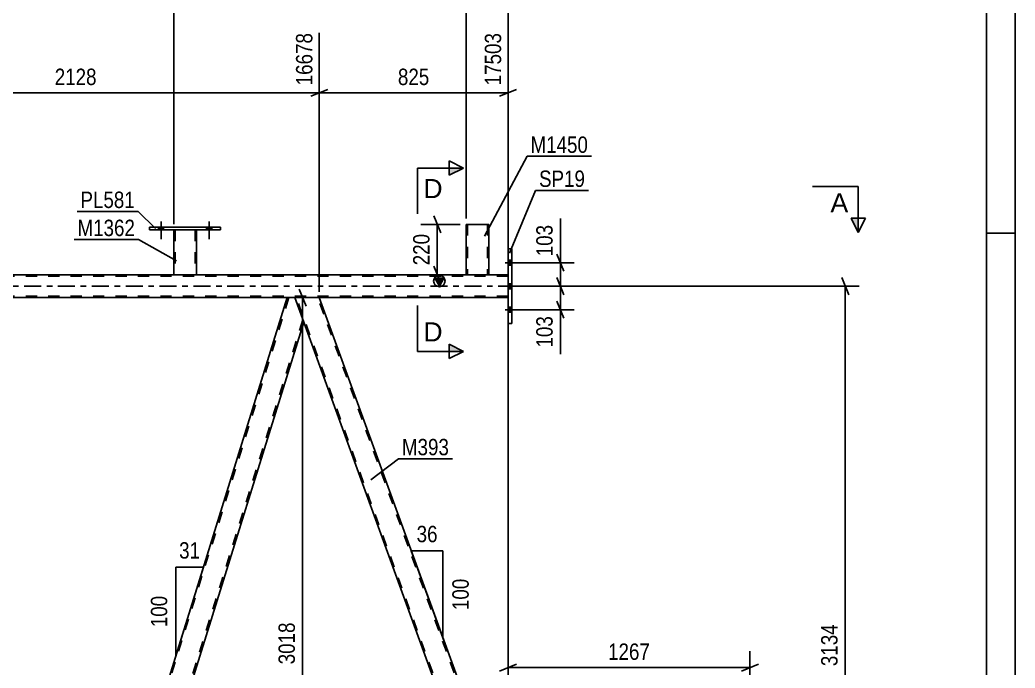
# Model space of a CAD drawing. Header units: millimetres. Extents: x 0 to 841, y 0 to 594.
# Drawn here: x 667.1 to 841, y 371.1 to 484.2 of the extents above; entities that cross this region are included whole.
import ezdxf

# ---------------------------------------------------------------- set-up
doc = ezdxf.new("R2010")
doc.units = ezdxf.units.MM
doc.linetypes.add('DXK_LINE_DOT2', pattern=[3.9198, 1.9599, -1.9599])
doc.linetypes.add('DXK_LINE_DOT3', pattern=[5.9187, 2.979, -0.9799, 0.9799, -0.9799])
doc.styles.add('Arial', font='ARIAL.TTF', dxfattribs={"height": 0.2})
doc.styles.add('Arial Narrow', font='ARIALN.TTF', dxfattribs={"height": 0.2})

# ---------------------------------------------------------------- blocks, each defined once
blk = doc.blocks.new('Unknown-103655156-1133')
at = {"color": 5, "linetype": 'Continuous'}
for p, q in [((841, 0), (841, 594)), ((836, 5), (836, 589)), ((841, 447), (836, 447))]:
    blk.add_line(p, q, dxfattribs=at)
blk = doc.blocks.new('Bolt-103655156-3854 - 3756')
at = {"linetype": 'Continuous'}
for points in [[(691.31, 447.6), (692.19, 447.6), (692.19, 448.08), (691.31, 448.08)], [(699.71, 447.6), (700.59, 447.6), (700.59, 448.08), (699.71, 448.08)]]:
    blk.add_hatch(color=1, dxfattribs=at).paths.add_polyline_path(points)
at = {"color": 1, "linetype": 'Continuous'}
for p, q in [((691.75, 449.08), (691.75, 445.96)), ((700.15, 449.08), (700.15, 445.96)), ((691.31, 448.08), (691.31, 447.6)), ((692.19, 448.08), (692.19, 447.6)), ((699.71, 448.08), (699.71, 447.6)), ((700.59, 448.08), (700.59, 447.6))]:
    blk.add_line(p, q, dxfattribs=at)
blk = doc.blocks.new('Part-103655156-3873 - 3756')
at = {"color": 2, "linetype": 'Continuous'}
for p, q in [((745.04, 448.56), (745.04, 439.76)), ((748.56, 448.56), (745.04, 448.56)), ((748.56, 448.56), (749.04, 448.56)), ((749.04, 448.56), (749.04, 439.76)), ((745.04, 439.76), (749, 439.76)), ((749.04, 439.76), (749, 439.76))]:
    blk.add_line(p, q, dxfattribs=at)
at = {"color": 7, "linetype": 'DXK_LINE_DOT2'}
for p, q in [((745.28, 448.56), (745.28, 439.76)), ((748.65, 448.56), (748.72, 448.56)), ((748.72, 448.56), (748.74, 448.56)), ((748.74, 448.56), (748.78, 448.56)), ((748.78, 448.56), (748.8, 448.56)), ((748.8, 448.56), (748.8, 439.76)), ((748.72, 439.76), (748.74, 439.76)), ((748.74, 439.76), (748.78, 439.76)), ((748.78, 439.76), (748.8, 439.76))]:
    blk.add_line(p, q, dxfattribs=at)
blk = doc.blocks.new('Bolt-103655156-3855 - 3756')
at = {"linetype": 'Continuous'}
for points in [[(691.31, 447.6), (692.19, 447.6), (692.19, 448.08), (691.31, 448.08)], [(699.71, 447.6), (700.59, 447.6), (700.59, 448.08), (699.71, 448.08)]]:
    blk.add_hatch(color=1, dxfattribs=at).paths.add_polyline_path(points)
at = {"color": 1, "linetype": 'Continuous'}
for p, q in [((691.75, 449.08), (691.75, 445.96)), ((700.15, 449.08), (700.15, 445.96)), ((691.31, 448.08), (691.31, 447.6)), ((692.19, 448.08), (692.19, 447.6)), ((699.71, 448.08), (699.71, 447.6)), ((700.59, 448.08), (700.59, 447.6))]:
    blk.add_line(p, q, dxfattribs=at)
blk = doc.blocks.new('Part-103655156-4103 - 3756')
at = {"color": 2, "linetype": 'Continuous'}
for p, q in [((634.25, 435.75), (629.99, 435.75)), ((676.62, 319.35), (634.25, 435.75)), ((672.36, 319.35), (631.54, 431.5))]:
    blk.add_line(p, q, dxfattribs=at)
at = {"color": 7, "linetype": 'DXK_LINE_DOT2'}
for p, q in [((629.99, 435.75), (631.54, 431.5)), ((674.19, 315.04), (630.25, 435.75)), ((677.93, 315.04), (634, 435.75)), ((673.93, 315.04), (672.36, 319.35)), ((678.19, 315.04), (676.62, 319.35)), ((678.19, 315.04), (673.93, 315.04))]:
    blk.add_line(p, q, dxfattribs=at)
blk = doc.blocks.new('Bolt-103655156-3945 - 3756')
at = {"linetype": 'Continuous'}
for points in [[(753.02, 441.42), (753.02, 442.3), (752.38, 442.3), (752.38, 441.42)], [(753.02, 441.42), (753.02, 442.3), (752.38, 442.3), (752.38, 441.42)], [(753.02, 441.42), (753.02, 442.3), (752.38, 442.3), (752.38, 441.42)], [(753.02, 437.32), (753.02, 438.2), (752.38, 438.2), (752.38, 437.32)], [(753.02, 437.32), (753.02, 438.2), (752.38, 438.2), (752.38, 437.32)], [(753.02, 433.22), (753.02, 434.1), (752.38, 434.1), (752.38, 433.22)], [(753.02, 433.22), (753.02, 434.1), (752.38, 434.1), (752.38, 433.22)], [(753.02, 433.22), (753.02, 434.1), (752.38, 434.1), (752.38, 433.22)]]:
    blk.add_hatch(color=1, dxfattribs=at).paths.add_polyline_path(points)
at = {"color": 1, "linetype": 'Continuous'}
for p, q in [((751.86, 441.86), (755.18, 441.86)), ((751.86, 441.86), (755.18, 441.86)), ((751.86, 441.86), (755.18, 441.86)), ((752.38, 442.3), (753.02, 442.3)), ((752.38, 442.3), (753.02, 442.3)), ((752.38, 442.3), (753.02, 442.3)), ((752.38, 441.42), (753.02, 441.42)), ((752.38, 441.42), (753.02, 441.42)), ((752.38, 441.42), (753.02, 441.42)), ((751.86, 437.76), (755.18, 437.76)), ((751.86, 437.76), (755.18, 437.76)), ((752.38, 438.2), (753.02, 438.2)), ((752.38, 438.2), (753.02, 438.2)), ((752.38, 437.32), (753.02, 437.32)), ((752.38, 437.32), (753.02, 437.32)), ((751.86, 433.66), (755.18, 433.66)), ((751.86, 433.66), (755.18, 433.66)), ((751.86, 433.66), (755.18, 433.66)), ((752.38, 434.1), (753.02, 434.1)), ((752.38, 434.1), (753.02, 434.1)), ((752.38, 434.1), (753.02, 434.1)), ((752.38, 433.22), (753.02, 433.22)), ((752.38, 433.22), (753.02, 433.22)), ((752.38, 433.22), (753.02, 433.22))]:
    blk.add_line(p, q, dxfattribs=at)
blk = doc.blocks.new('Part-103655156-3996 - 3756')
at = {"linetype": 'Continuous'}
blk.add_hatch(color=2, dxfattribs=at).paths.add_polyline_path([(740.38, 437.76), (739.58, 439.16), (741.18, 439.16)])
at = {"color": 2, "linetype": 'Continuous'}
for p, q in [((52.26, 439.76), (752.38, 439.76)), ((740.38, 437.76), (739.58, 439.16)), ((739.58, 439.16), (741.18, 439.16)), ((741.18, 439.16), (740.38, 437.76)), ((713.81, 435.76), (630.51, 435.76)), ((752.38, 435.76), (719.39, 435.76))]:
    blk.add_line(p, q, dxfattribs=at)
at = {"color": 7, "linetype": 'DXK_LINE_DOT2'}
for p, q in [((752.38, 439.52), (52.26, 439.52)), ((752.38, 439.76), (752.38, 435.76)), ((752.38, 436), (52.26, 436)), ((719.39, 435.76), (713.81, 435.76))]:
    blk.add_line(p, q, dxfattribs=at)
at = {"color": 7, "linetype": 'DXK_LINE_DOT3'}
blk.add_line((52.26, 437.76), (752.38, 437.76), dxfattribs=at)
at = {"color": 2, "linetype": 'Continuous'}
blk.add_circle((740.38, 438.66), 1, dxfattribs=at)
blk = doc.blocks.new('Part-103655156-4032 - 3756')
at = {"color": 2, "linetype": 'Continuous'}
for p, q in [((693.95, 447.6), (693.95, 439.76)), ((697.95, 447.6), (697.95, 439.76)), ((693.95, 439.76), (697.95, 439.76))]:
    blk.add_line(p, q, dxfattribs=at)
at = {"color": 7, "linetype": 'DXK_LINE_DOT2'}
for p, q in [((693.95, 447.6), (697.95, 447.6)), ((693.95, 447.6), (693.95, 447.6)), ((693.95, 447.6), (693.95, 447.6)), ((694.19, 447.6), (694.19, 439.76)), ((697.71, 447.6), (697.71, 439.76)), ((697.95, 447.6), (697.95, 447.6)), ((697.95, 447.6), (697.95, 447.6)), ((697.7, 439.76), (697.66, 439.76)), ((697.66, 439.76), (697.7, 439.76)), ((697.71, 439.76), (697.7, 439.76)), ((697.7, 439.76), (697.71, 439.76))]:
    blk.add_line(p, q, dxfattribs=at)
blk = doc.blocks.new('Part-103655156-4037 - 3756')
at = {"color": 2, "linetype": 'Continuous'}
for p, q in [((689.75, 448.08), (689.75, 447.6)), ((702.15, 448.08), (689.75, 448.08)), ((689.75, 447.6), (702.15, 447.6)), ((702.15, 447.6), (702.15, 448.08))]:
    blk.add_line(p, q, dxfattribs=at)
blk = doc.blocks.new('Part-103655156-4068 - 3756')
at = {"color": 2, "linetype": 'Continuous'}
for p, q in [((753.02, 444.26), (752.38, 444.26)), ((752.38, 431.26), (752.38, 444.26)), ((753.02, 444.26), (753.02, 431.26)), ((753.02, 431.26), (752.38, 431.26))]:
    blk.add_line(p, q, dxfattribs=at)
blk = doc.blocks.new('Part-103655156-4088 - 3756')
at = {"color": 2, "linetype": 'Continuous'}
for p, q in [((719.39, 435.76), (715.13, 435.76)), ((763.32, 315.03), (719.39, 435.76)), ((759.07, 315.03), (716.68, 431.5))]:
    blk.add_line(p, q, dxfattribs=at)
at = {"color": 7, "linetype": 'DXK_LINE_DOT2'}
for p, q in [((715.13, 435.76), (716.68, 431.5)), ((759.32, 315.03), (715.38, 435.76)), ((763.07, 315.03), (719.13, 435.76)), ((763.32, 315.03), (759.07, 315.03))]:
    blk.add_line(p, q, dxfattribs=at)
blk = doc.blocks.new('Part-103655156-4098 - 3756')
at = {"color": 7, "linetype": 'DXK_LINE_DOT2'}
for p, q in [((714.06, 435.76), (677.24, 317.63)), ((716.54, 431.88), (680.12, 315.04)), ((677.53, 319.35), (677.11, 318.01)), ((681.72, 319.35), (680.37, 315.04)), ((678.19, 315.04), (677.11, 318.01)), ((680.37, 315.04), (678.19, 315.04))]:
    blk.add_line(p, q, dxfattribs=at)
at = {"color": 2, "linetype": 'Continuous'}
for p, q in [((713.81, 435.76), (677.53, 319.35)), ((715.13, 435.76), (713.81, 435.76)), ((716.68, 431.5), (715.13, 435.76)), ((716.68, 431.5), (681.72, 319.35))]:
    blk.add_line(p, q, dxfattribs=at)
blk = doc.blocks.new('StraightDimension-103655156-9457 - 3756')
at = {"color": 7, "linetype": 'Continuous'}
for p, q in [((693.95, 448.6), (693.95, 501.06)), ((745.04, 449.56), (745.04, 501.06)), ((695.45, 491.22), (692.45, 490.02)), ((693.95, 490.62), (745.04, 490.62)), ((743.54, 490.02), (746.54, 491.22))]:
    blk.add_line(p, q, dxfattribs=at)
at = {"color": 0, "linetype": 'Continuous'}
blk.add_wipeout([(744.44, 501.66), (740.24, 501.66), (740.24, 491.32), (744.44, 491.32)], dxfattribs=at)
at = {"color": 0}
blk.add_wipeout([(723.75, 491.37), (723.75, 495.57), (715.24, 495.57), (715.24, 491.37)], dxfattribs=at)
at = {"color": 3, "linetype": 'Continuous', "style": 'Arial Narrow'}
blk.add_text('17319', height=2.863, rotation=90.0002, dxfattribs=at).set_placement((743.84, 491.92))
at = {"color": 3, "style": 'Arial Narrow'}
blk.add_text('1277', height=2.863, dxfattribs=at).set_placement((715.84, 491.97))
blk = doc.blocks.new('AngleDimension-103655156-12665 - 3756')
at = {"color": 7, "linetype": 'Continuous'}
for p, q in [((694.32, 388.7), (699.14, 388.7)), ((694.32, 373.23), (699.14, 388.7)), ((694.32, 373.23), (694.32, 388.7)), ((694.59, 374.1), (694.32, 373.23))]:
    blk.add_line(p, q, dxfattribs=at)
at = {"color": 0}
for points in [[(699.16, 389.6), (699.16, 393.8), (694.3, 393.8), (694.3, 389.6)], [(693.42, 384.3), (689.22, 384.3), (689.22, 377.62), (693.42, 377.62)]]:
    blk.add_wipeout(points, dxfattribs=at)
at = {"color": 3, "style": 'Arial Narrow'}
blk.add_text('31', height=2.863, dxfattribs=at).set_placement((694.9, 390.2))
blk.add_text('100', height=2.863, rotation=90.0002, dxfattribs=at).set_placement((692.82, 378.22))
blk = doc.blocks.new('StraightDimension-103655156-12549 - 3756')
at = {"color": 7, "linetype": 'Continuous'}
for p, q in [((717.08, 434.26), (715.88, 437.26)), ((747.31, 435.76), (713.63, 435.76)), ((716.48, 315.03), (716.48, 435.76)), ((749.05, 315.03), (713.63, 315.03)), ((715.88, 316.53), (717.08, 313.53))]:
    blk.add_line(p, q, dxfattribs=at)
at = {"color": 0}
blk.add_wipeout([(715.73, 379.65), (711.53, 379.65), (711.53, 371.14), (715.73, 371.14)], dxfattribs=at)
at = {"color": 3, "style": 'Arial Narrow'}
blk.add_text('3018', height=2.863, rotation=90.0002, dxfattribs=at).set_placement((715.13, 371.74))
blk = doc.blocks.new('StraightDimension-103655156-5184 - 3756')
at = {"color": 7, "linetype": 'Continuous'}
for p, q in [((760.93, 439.26), (762.13, 436.26)), ((754.02, 437.76), (763.93, 437.76)), ((761.53, 433.66), (761.53, 437.76)), ((762.13, 432.16), (760.93, 435.16)), ((754.02, 433.66), (763.93, 433.66))]:
    blk.add_line(p, q, dxfattribs=at)
at = {"color": 0}
blk.add_wipeout([(760.78, 433.13), (756.58, 433.13), (756.58, 426.45), (760.78, 426.45)], dxfattribs=at)
at = {"color": 7, "linetype": 'Continuous'}
blk.add_line((761.53, 433.66), (761.53, 425.92), dxfattribs=at)
blk.add_line((761.53, 433.66), (761.53, 425.92), dxfattribs=at)
at = {"color": 3, "style": 'Arial Narrow'}
blk.add_text('103', height=2.863, rotation=90.0002, dxfattribs=at).set_placement((760.18, 427.05))
blk = doc.blocks.new('StraightDimension-103655156-5192 - 3756')
at = {"color": 7, "linetype": 'Continuous'}
for p, q in [((754.02, 441.86), (763.93, 441.86)), ((760.93, 443.36), (762.13, 440.36)), ((761.53, 437.76), (761.53, 441.86)), ((762.13, 436.26), (760.93, 439.26)), ((754.02, 437.76), (763.93, 437.76))]:
    blk.add_line(p, q, dxfattribs=at)
at = {"color": 0}
blk.add_wipeout([(760.78, 449.06), (756.58, 449.06), (756.58, 442.38), (760.78, 442.38)], dxfattribs=at)
at = {"color": 7, "linetype": 'Continuous'}
blk.add_line((761.53, 441.86), (761.53, 449.59), dxfattribs=at)
blk.add_line((761.53, 441.86), (761.53, 449.59), dxfattribs=at)
at = {"color": 3, "style": 'Arial Narrow'}
blk.add_text('103', height=2.863, rotation=90.0002, dxfattribs=at).set_placement((760.18, 442.98))
blk = doc.blocks.new('StraightDimension-103655156-9458 - 3756')
at = {"color": 7, "linetype": 'Continuous'}
for p, q in [((642.87, 448.6), (642.87, 501.06)), ((693.95, 448.6), (693.95, 501.06)), ((644.37, 491.22), (641.37, 490.02)), ((642.87, 490.62), (693.95, 490.62)), ((692.45, 490.02), (695.45, 491.22))]:
    blk.add_line(p, q, dxfattribs=at)
at = {"color": 0, "linetype": 'Continuous'}
blk.add_wipeout([(693.35, 501.66), (689.15, 501.66), (689.15, 491.32), (693.35, 491.32)], dxfattribs=at)
at = {"color": 0}
blk.add_wipeout([(672.67, 491.37), (672.67, 495.57), (664.16, 495.57), (664.16, 491.37)], dxfattribs=at)
at = {"color": 3, "linetype": 'Continuous', "style": 'Arial Narrow'}
blk.add_text('16042', height=2.863, rotation=90.0002, dxfattribs=at).set_placement((692.75, 491.92))
at = {"color": 3, "style": 'Arial Narrow'}
blk.add_text('1277', height=2.863, dxfattribs=at).set_placement((664.76, 491.97))
blk = doc.blocks.new('AngleDimension-103655156-5310 - 3756')
at = {"color": 7, "linetype": 'Continuous'}
for p, q in [((741.01, 391.56), (735.47, 391.56)), ((741.01, 376.34), (735.47, 391.56)), ((741.01, 376.34), (741.01, 391.56)), ((741.41, 375.24), (741.01, 376.34))]:
    blk.add_line(p, q, dxfattribs=at)
at = {"color": 0}
for points in [[(740.67, 392.46), (740.67, 396.66), (735.81, 396.66), (735.81, 392.46)], [(746.11, 387.29), (741.91, 387.29), (741.91, 380.61), (746.11, 380.61)]]:
    blk.add_wipeout(points, dxfattribs=at)
at = {"color": 3, "style": 'Arial Narrow'}
blk.add_text('36', height=2.863, dxfattribs=at).set_placement((736.41, 393.06))
blk.add_text('100', height=2.863, rotation=90.0002, dxfattribs=at).set_placement((745.51, 381.21))
blk = doc.blocks.new('StraightDimension-103655156-9066 - 3756')
at = {"color": 7, "linetype": 'Continuous'}
for p, q in [((719.39, 436.76), (719.39, 481.97)), ((752.38, 440.76), (752.38, 481.97)), ((720.89, 472.13), (717.89, 470.93)), ((719.39, 471.53), (752.38, 471.53)), ((750.88, 470.93), (753.88, 472.13))]:
    blk.add_line(p, q, dxfattribs=at)
at = {"color": 0, "linetype": 'Continuous'}
blk.add_wipeout([(751.78, 482.57), (747.58, 482.57), (747.58, 472.23), (751.78, 472.23)], dxfattribs=at)
at = {"color": 0}
blk.add_wipeout([(739.23, 472.28), (739.23, 476.48), (732.54, 476.48), (732.54, 472.28)], dxfattribs=at)
at = {"color": 3, "linetype": 'Continuous', "style": 'Arial Narrow'}
blk.add_text('17503', height=2.863, rotation=90.0002, dxfattribs=at).set_placement((751.18, 472.83))
at = {"color": 3, "style": 'Arial Narrow'}
blk.add_text('825', height=2.863, dxfattribs=at).set_placement((733.14, 472.88))
blk = doc.blocks.new('StraightDimension-103655156-9067 - 3756')
at = {"color": 7, "linetype": 'Continuous'}
for p, q in [((634.25, 436.75), (634.25, 486.47)), ((719.39, 436.76), (719.39, 481.97)), ((635.75, 472.13), (632.75, 470.93)), ((634.25, 471.53), (719.39, 471.53)), ((717.89, 470.93), (720.89, 472.13))]:
    blk.add_line(p, q, dxfattribs=at)
at = {"color": 0, "linetype": 'Continuous'}
blk.add_wipeout([(718.79, 482.57), (714.59, 482.57), (714.59, 472.23), (718.79, 472.23)], dxfattribs=at)
at = {"color": 0}
blk.add_wipeout([(681.07, 472.28), (681.07, 476.48), (672.56, 476.48), (672.56, 472.28)], dxfattribs=at)
at = {"color": 3, "linetype": 'Continuous', "style": 'Arial Narrow'}
blk.add_text('16678', height=2.863, rotation=90.0002, dxfattribs=at).set_placement((718.19, 472.83))
at = {"color": 3, "style": 'Arial Narrow'}
blk.add_text('2128', height=2.863, dxfattribs=at).set_placement((673.16, 472.88))
blk = doc.blocks.new('StraightDimension-103655156-9456 - 3756')
at = {"color": 7, "linetype": 'Continuous'}
for p, q in [((752.38, 440.76), (752.38, 505.56)), ((745.04, 449.56), (745.04, 501.06)), ((743.54, 490.02), (746.54, 491.22)), ((745.04, 490.62), (752.38, 490.62)), ((753.88, 491.22), (750.88, 490.02))]:
    blk.add_line(p, q, dxfattribs=at)
at = {"color": 0}
blk.add_wipeout([(752.05, 491.37), (752.05, 495.57), (745.37, 495.57), (745.37, 491.37)], dxfattribs=at)
at = {"color": 3, "style": 'Arial Narrow'}
blk.add_text('184', height=2.863, dxfattribs=at).set_placement((745.97, 491.97))
at = {"color": 0, "linetype": 'Continuous'}
blk.add_wipeout([(751.78, 506.16), (747.58, 506.16), (747.58, 495.82), (751.78, 495.82)], dxfattribs=at)
at = {"color": 3, "linetype": 'Continuous', "style": 'Arial Narrow'}
blk.add_text('17503', height=2.863, rotation=90.0002, dxfattribs=at).set_placement((751.18, 496.42))
blk = doc.blocks.new('StraightDimension-103655156-12522 - 3756')
at = {"color": 7, "linetype": 'Continuous'}
for p, q in [((811.92, 436.26), (810.72, 439.26)), ((753.38, 437.76), (813.72, 437.76)), ((811.32, 312.39), (811.32, 437.76)), ((810.72, 313.89), (811.92, 310.89)), ((795.66, 312.39), (813.72, 312.39))]:
    blk.add_line(p, q, dxfattribs=at)
at = {"color": 0}
blk.add_wipeout([(810.57, 379.33), (806.37, 379.33), (806.37, 370.82), (810.57, 370.82)], dxfattribs=at)
at = {"color": 3, "style": 'Arial Narrow'}
blk.add_text('3134', height=2.863, rotation=90.0002, dxfattribs=at).set_placement((809.97, 371.42))
blk = doc.blocks.new('StraightDimension-103655156-12571 - 3756')
at = {"color": 7, "linetype": 'Continuous'}
for p, q in [((752.38, 434.76), (752.38, 368.77)), ((794.66, 316.03), (794.66, 374.02)), ((753.88, 371.77), (750.88, 370.57)), ((752.38, 371.17), (794.66, 371.17)), ((793.16, 370.57), (796.16, 371.77))]:
    blk.add_line(p, q, dxfattribs=at)
at = {"color": 0}
blk.add_wipeout([(777.78, 371.92), (777.78, 376.12), (769.27, 376.12), (769.27, 371.92)], dxfattribs=at)
at = {"color": 3, "style": 'Arial Narrow'}
blk.add_text('1267', height=2.863, dxfattribs=at).set_placement((769.87, 372.52))
blk = doc.blocks.new('StraightDimension-103655156-15593 - 3756')
at = {"color": 7, "linetype": 'Continuous'}
for p, q in [((739.41, 450.06), (740.61, 447.06)), ((744.04, 448.56), (737.16, 448.56)), ((740.01, 439.76), (740.01, 448.56)), ((740.61, 438.26), (739.41, 441.26)), ((744.04, 439.76), (737.16, 439.76))]:
    blk.add_line(p, q, dxfattribs=at)
at = {"color": 0}
blk.add_wipeout([(739.26, 447.5), (735.06, 447.5), (735.06, 440.81), (739.26, 440.81)], dxfattribs=at)
at = {"color": 3, "style": 'Arial Narrow'}
blk.add_text('220', height=2.863, rotation=90.0002, dxfattribs=at).set_placement((738.66, 441.41))
blk = doc.blocks.new('Mark-103655156-3869 - 3756')
at = {"color": 0}
blk.add_wipeout([(766.36, 461.04), (766.36, 464.04), (756.31, 464.04), (756.31, 461.04)], dxfattribs=at)
blk.add_wipeout([(766.36, 461.04), (766.36, 464.04), (756.31, 464.04), (756.31, 461.04)], dxfattribs=at)
at = {"color": 30, "linetype": 'Continuous'}
for p, q in [((748.29, 446.52), (755.71, 460.44)), ((755.71, 460.44), (766.96, 460.44))]:
    blk.add_line(p, q, dxfattribs=at)
at = {"color": 3, "style": 'Arial Narrow'}
blk.add_text('M1450', height=2.863, dxfattribs=at).set_placement((756.31, 461.04))
blk = doc.blocks.new('SectionMark-103655156-5358 - 3756')
at = {"linetype": 'Continuous'}
for points in [[(742.08, 457.13), (742.08, 458.38), (744.58, 458.38)], [(742.08, 426.36), (742.08, 427.61), (744.58, 426.36)]]:
    blk.add_hatch(color=6, dxfattribs=at).paths.add_polyline_path(points)
at = {"color": 6, "linetype": 'Continuous'}
for p, q in [((742.08, 457.13), (742.08, 459.63)), ((742.08, 459.63), (744.58, 458.38)), ((736.58, 458.38), (736.58, 450.38)), ((736.58, 458.38), (744.58, 458.38)), ((744.58, 458.38), (742.08, 457.13)), ((736.58, 426.36), (736.58, 434.36)), ((736.58, 426.36), (744.58, 426.36)), ((744.58, 426.36), (742.08, 427.61)), ((742.08, 427.61), (742.08, 425.11)), ((744.58, 426.36), (742.08, 425.11))]:
    blk.add_line(p, q, dxfattribs=at)
at = {"color": 0, "linetype": 'Continuous'}
for points in [[(740.95, 453.13), (740.95, 456.63), (737.58, 456.63), (737.58, 453.13)], [(740.95, 428.11), (740.95, 431.61), (737.58, 431.61), (737.58, 428.11)]]:
    blk.add_wipeout(points, dxfattribs=at)
at = {"color": 3, "linetype": 'Continuous', "style": 'Arial'}
for p in [(737.58, 453.13), (737.58, 428.11)]:
    blk.add_text('D', height=3.34, dxfattribs=at).set_placement(p)
blk = doc.blocks.new('Mark-103655156-4028 - 3756')
at = {"color": 0}
blk.add_wipeout([(687.19, 446.51), (687.19, 449.51), (677.14, 449.51), (677.14, 446.51)], dxfattribs=at)
blk.add_wipeout([(687.19, 446.51), (687.19, 449.51), (677.14, 449.51), (677.14, 446.51)], dxfattribs=at)
at = {"color": 30, "linetype": 'Continuous'}
for p in [(676.54, 445.91), (694.43, 442.21)]:
    blk.add_line(p, (687.79, 445.91), dxfattribs=at)
at = {"color": 3, "style": 'Arial Narrow'}
blk.add_text('M1362', height=2.863, dxfattribs=at).set_placement((677.14, 446.51))
blk = doc.blocks.new('Mark-103655156-4033 - 3756')
at = {"color": 0}
blk.add_wipeout([(687.16, 451.41), (687.16, 454.41), (677.66, 454.41), (677.66, 451.41)], dxfattribs=at)
blk.add_wipeout([(687.16, 451.41), (687.16, 454.41), (677.66, 454.41), (677.66, 451.41)], dxfattribs=at)
at = {"color": 30, "linetype": 'Continuous'}
for p in [(677.06, 450.81), (690.76, 447.81)]:
    blk.add_line(p, (687.76, 450.81), dxfattribs=at)
at = {"color": 3, "style": 'Arial Narrow'}
blk.add_text('PL581', height=2.863, dxfattribs=at).set_placement((677.66, 451.41))
blk = doc.blocks.new('Mark-103655156-4064 - 3756')
at = {"color": 0}
blk.add_wipeout([(765.84, 455.09), (765.84, 458.09), (757.8, 458.09), (757.8, 455.09)], dxfattribs=at)
blk.add_wipeout([(765.84, 455.09), (765.84, 458.09), (757.8, 458.09), (757.8, 455.09)], dxfattribs=at)
at = {"color": 30, "linetype": 'Continuous'}
for p, q in [((752.65, 443.51), (757.2, 454.49)), ((757.2, 454.49), (766.44, 454.49))]:
    blk.add_line(p, q, dxfattribs=at)
at = {"color": 3, "style": 'Arial Narrow'}
blk.add_text('SP19', height=2.863, dxfattribs=at).set_placement((757.8, 455.09))
blk = doc.blocks.new('Mark-103655156-4084 - 3756')
at = {"color": 0}
blk.add_wipeout([(742.06, 408.24), (742.06, 411.24), (733.84, 411.24), (733.84, 408.24)], dxfattribs=at)
blk.add_wipeout([(742.06, 408.24), (742.06, 411.24), (733.84, 411.24), (733.84, 408.24)], dxfattribs=at)
at = {"color": 30, "linetype": 'Continuous'}
for p, q in [((728.38, 403.94), (733.24, 407.64)), ((733.24, 407.64), (742.66, 407.64))]:
    blk.add_line(p, q, dxfattribs=at)
at = {"color": 3, "style": 'Arial Narrow'}
blk.add_text('M393', height=2.863, dxfattribs=at).set_placement((733.84, 408.24))
blk = doc.blocks.new('SectionMark-103655156-5356 - 3756')
at = {"linetype": 'Continuous'}
blk.add_hatch(color=6, dxfattribs=at).paths.add_polyline_path([(812.35, 449.66), (813.6, 449.66), (813.6, 447.16)])
at = {"color": 6, "linetype": 'Continuous'}
for p, q in [((813.6, 455.16), (805.6, 455.16)), ((813.6, 455.16), (813.6, 447.16)), ((812.35, 449.66), (814.85, 449.66)), ((813.6, 447.16), (812.35, 449.66)), ((814.85, 449.66), (813.6, 447.16))]:
    blk.add_line(p, q, dxfattribs=at)
at = {"color": 0, "linetype": 'Continuous'}
blk.add_wipeout([(811.85, 450.66), (811.85, 454.16), (808.73, 454.16), (808.73, 450.66)], dxfattribs=at)
at = {"color": 3, "linetype": 'Continuous', "style": 'Arial'}
blk.add_text('A', height=3.34, dxfattribs=at).set_placement((808.73, 450.66))

msp = doc.modelspace()

# ---------------------------------------------------------------- block references
for name in ['Unknown-103655156-1133', 'Bolt-103655156-3854 - 3756', 'Bolt-103655156-3855 - 3756', 'Part-103655156-4037 - 3756', 'Part-103655156-4032 - 3756', 'Part-103655156-3873 - 3756', 'Part-103655156-4068 - 3756', 'Bolt-103655156-3945 - 3756', 'Part-103655156-3996 - 3756', 'Part-103655156-4103 - 3756', 'Part-103655156-4098 - 3756', 'Part-103655156-4088 - 3756']:
    msp.add_blockref(name, (0, 0))

# ---------------------------------------------------------------- next in the draw order: block references
for name in ['StraightDimension-103655156-9457 - 3756', 'StraightDimension-103655156-5184 - 3756', 'StraightDimension-103655156-12549 - 3756', 'AngleDimension-103655156-12665 - 3756']:
    msp.add_blockref(name, (0, 0))

# ---------------------------------------------------------------- next in the draw order: block references
for name in ['StraightDimension-103655156-9458 - 3756', 'StraightDimension-103655156-5192 - 3756', 'Mark-103655156-4084 - 3756', 'AngleDimension-103655156-5310 - 3756']:
    msp.add_blockref(name, (0, 0))

# ---------------------------------------------------------------- next in the draw order: block references
msp.add_blockref('StraightDimension-103655156-9066 - 3756', (0, 0))

# ---------------------------------------------------------------- next in the draw order: block references
for name in ['StraightDimension-103655156-9456 - 3756', 'StraightDimension-103655156-9067 - 3756', 'StraightDimension-103655156-12522 - 3756']:
    msp.add_blockref(name, (0, 0))

# ---------------------------------------------------------------- next in the draw order: block references
for name in ['Mark-103655156-3869 - 3756', 'Mark-103655156-4028 - 3756', 'StraightDimension-103655156-15593 - 3756', 'StraightDimension-103655156-12571 - 3756']:
    msp.add_blockref(name, (0, 0))

# ---------------------------------------------------------------- next in the draw order: block references
for name in ['SectionMark-103655156-5358 - 3756', 'Mark-103655156-4064 - 3756', 'Mark-103655156-4033 - 3756']:
    msp.add_blockref(name, (0, 0))

# ---------------------------------------------------------------- next in the draw order: block references
msp.add_blockref('SectionMark-103655156-5356 - 3756', (0, 0))

doc.saveas('drawing.dxf')
